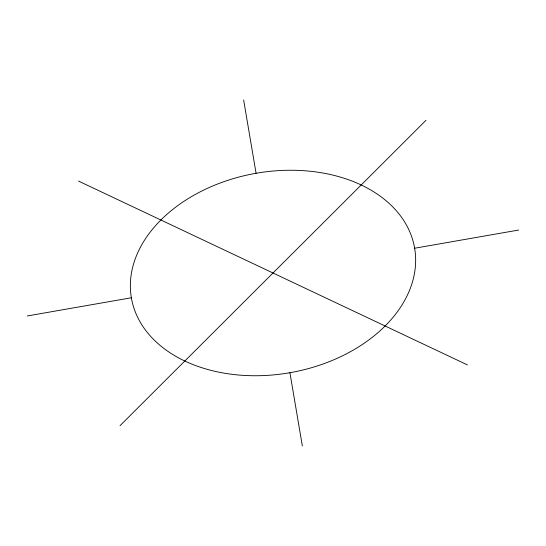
<?xml version="1.0" encoding="UTF-8"?>
<svg xmlns="http://www.w3.org/2000/svg" width="546" height="546" viewBox="0 0 546 546"><rect width="100%" height="100%" fill="white"/><g stroke="black" fill="none" stroke-linecap="round" stroke-linejoin="round"><path stroke-width="0.82" d="M120.018 425.696L425.982 120.304M27.3 315.963L131.361 297.768M414.639 248.232A143.789 101.14 -10.2 0 0 187.524 199.024A143.789 101.14 -10.2 0 0 216.837 371.737A143.789 101.14 -10.2 0 0 414.639 248.232L518.7 230.037M78.508 181.067L467.492 364.933M243.646 100.02L256.081 173.287M289.919 372.713L302.354 445.98"/></g></svg>
